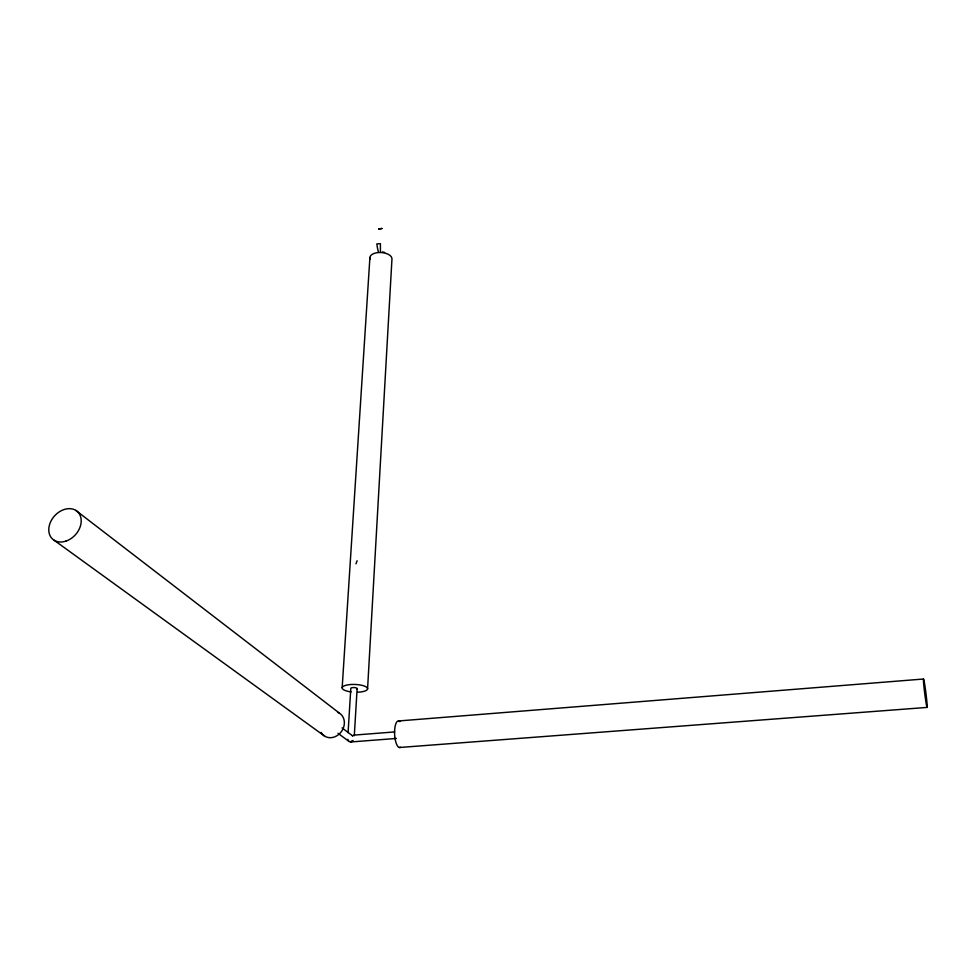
<?xml version="1.0" encoding="UTF-8"?>
<svg xmlns="http://www.w3.org/2000/svg" width="976" height="976" viewBox="0 0 976 976"><rect width="100%" height="100%" fill="white"/><g stroke="black" fill="none" stroke-linecap="round" stroke-linejoin="round"><path stroke-width="1.46" d="M367.574 688.897L391.949 259.152A11.053 5.783 3.7 0 0 380.042 252.491A11.053 5.783 3.7 0 0 370.148 259.055M354.3 735.721L357.131 688.544M348.078 732.671L350.799 688.544A3.184 0.964 2.1 0 1 354.447 687.592A3.184 0.964 2.1 0 1 356.874 689.019M342.161 687.787L369.904 257.542M355.984 563.847L357.094 560.749M398.745 720.947L923.577 679.015M353.788 735.123L394.658 731.927M350.896 741.967L396.366 738.442M399.391 747.506L927.054 707.417A14.372 0.622 82.8 0 0 925.102 687.067A14.372 0.622 82.8 0 0 923.784 685.14A14.372 0.622 82.8 0 0 927.054 707.417M382.58 251.954L384.568 252.418M54.095 540.228L324.618 736.111M338.001 733.293L348.847 741.333M342.088 727.925L352.873 736.026A3.331 2.867 -56.5 0 0 352.226 735.66M75.774 510.35L339.392 713.127M378.42 251.906A15.945 4.709 82.2 0 1 376.846 243.89L380.42 243.683A15.933 1.269 -89.4 0 0 380.481 251.784M400.526 747.25A13.322 4.404 87.1 0 1 394.597 733.391A13.322 4.404 87.1 0 1 399.904 721.642M351.153 691.899A12.725 3.867 2.1 0 1 344.723 685.652A12.725 3.867 2.1 0 1 365.549 686.567A12.725 3.867 2.1 0 1 357.692 692.191M337.562 712.236A13.664 11.675 -55.7 0 1 341.917 730.865A13.664 11.675 -55.7 0 1 323.007 734.855M322.312 734.098A13.664 11.675 -55.7 0 1 321.141 732.39M351.714 741.101A3.306 1.183 87.6 0 1 350.299 741.455M353.105 740.467A3.331 2.867 -56.5 0 1 347.859 739.296M381.909 228.494L378.664 228.982L381.909 228.494M65.953 541.107A18.532 14.067 -48 0 0 78.531 512.754A18.532 14.067 -48 0 0 50.496 522.111A18.532 14.067 -48 0 0 65.953 541.107"/></g></svg>
